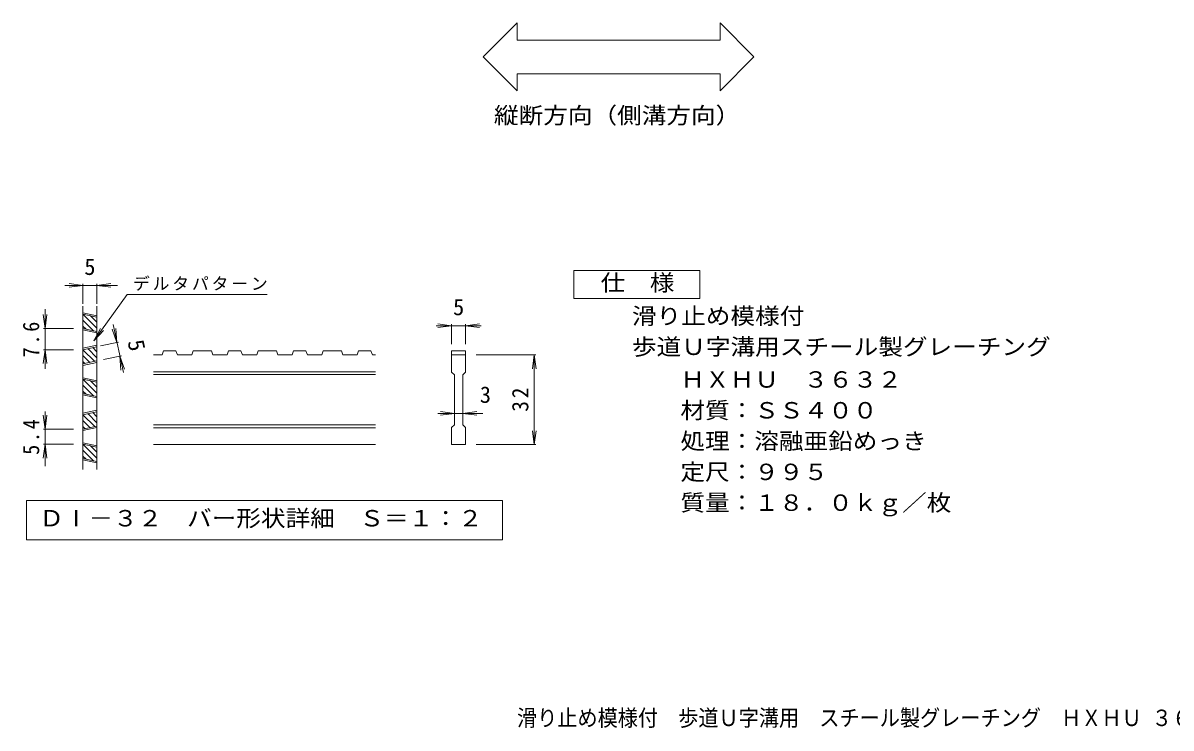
# Model space of a CAD drawing. Units: millimetres, scale not verified, with parts at other scales. Extents: x -889 to 934, y -680 to 623.
# Drawn here: x -889 to 137, y -680 to -51 of the extents above; entities that cross this region are included whole.
import ezdxf
from ezdxf.enums import TextEntityAlignment as Align

# ---------------------------------------------------------------- set-up
doc = ezdxf.new("R2010")
doc.units = ezdxf.units.MM
doc.header["$LTSCALE"] = 5
for name, color, linetype, lineweight in [('B-0', 2, 'Continuous', 9), ('B-4', 7, 'Continuous', 9), ('D-2', 3, 'Continuous', 9), ('D-4', 7, 'Continuous', 9), ('F-4', 2, 'Continuous', 9)]:
    doc.layers.add(name, color=color, linetype=linetype, lineweight=lineweight)
doc.layers.add('B-5', color=2, linetype='Continuous')
doc.styles.add('ＭＳ ゴシック', font='')
doc.styles.get('ＭＳ ゴシック').set_extended_font_data('MS Gothic')

msp = doc.modelspace()

# ---------------------------------------------------------------- linework, layer by layer
at = {"layer": 'B-0'}
for p, q in [((-284.056, -271.774), (-284.056, -296.774)), ((-284.056, -296.774), (-396.556, -296.774))]:
    msp.add_line(p, q, dxfattribs=at)
at = {"layer": 'B-4'}
for p, q in [((-447.422, -50.624), (-477.728, -80.931)), ((-447.422, -50.624), (-447.422, -65.931)), ((-266.146, -50.624), (-235.84, -80.931)), ((-266.146, -50.624), (-266.146, -65.931)), ((-447.422, -65.931), (-266.146, -65.931)), ((-477.728, -80.931), (-447.422, -111.237)), ((-235.84, -80.931), (-266.146, -111.237)), ((-447.422, -95.931), (-447.422, -111.237)), ((-447.422, -95.931), (-266.146, -95.931)), ((-266.146, -95.931), (-266.146, -111.237))]:
    msp.add_line(p, q, dxfattribs=at)
at = {"layer": 'B-4', "color": 2}
for p, q in [((-396.556, -271.774), (-284.056, -271.774)), ((-396.556, -296.774), (-396.556, -271.774))]:
    msp.add_line(p, q, dxfattribs=at)
at = {"layer": 'D-2'}
for p, q in [((-835.085, -303.515), (-835.085, -449.253)), ((-822.585, -303.515), (-822.585, -449.253)), ((-822.585, -312.079), (-835.085, -309.404)), ((-822.585, -313.357), (-835.085, -310.683)), ((-835.085, -310.683), (-822.585, -323.182)), ((-835.085, -315.986), (-825.569, -325.502)), ((-828.338, -312.126), (-822.585, -317.879)), ((-835.085, -321.289), (-832.316, -324.058)), ((-835.085, -323.465), (-822.585, -326.141)), ((-835.085, -324.744), (-822.585, -327.419)), ((-835.085, -341.112), (-822.585, -338.437)), ((-835.085, -342.39), (-822.585, -339.715)), ((-835.085, -342.39), (-824.555, -352.92)), ((-835.085, -347.694), (-828.923, -353.855)), ((-830.716, -341.456), (-822.585, -349.587)), ((-826.348, -340.521), (-822.585, -344.284)), ((-764.315, -347.14), (-771.941, -347.14)), ((-752.018, -343.389), (-750.74, -347.14)), ((-737.957, -347.14), (-750.74, -347.14)), ((-720.31, -343.389), (-719.032, -347.14)), ((-693.952, -343.389), (-692.674, -347.14)), ((-679.891, -347.14), (-692.674, -347.14)), ((-662.244, -343.389), (-660.966, -347.14)), ((-635.886, -343.389), (-634.608, -347.14)), ((-621.825, -347.14), (-634.608, -347.14)), ((-604.179, -343.389), (-602.9, -347.14)), ((-577.821, -343.389), (-576.542, -347.14)), ((-573.684, -347.14), (-576.542, -347.14)), ((-505.795, -362.39), (-505.795, -343.39)), ((-505.795, -343.39), (-493.295, -343.39)), ((-505.795, -347.14), (-493.295, -347.14)), ((-493.295, -343.39), (-493.295, -362.39)), ((-835.085, -355.174), (-822.585, -352.498)), ((-835.085, -352.997), (-833.292, -354.79)), ((-835.085, -356.452), (-822.585, -353.777)), ((-822.585, -370.145), (-835.085, -367.47)), ((-822.585, -371.423), (-835.085, -368.748)), ((-835.085, -368.748), (-822.585, -381.248)), ((-573.684, -362.14), (-771.941, -362.14)), ((-573.684, -364.64), (-771.941, -364.64)), ((-505.795, -362.39), (-503.295, -364.89)), ((-503.295, -409.389), (-503.295, -364.89)), ((-495.795, -364.89), (-493.295, -362.39)), ((-495.795, -364.89), (-495.795, -409.389)), ((-835.085, -374.052), (-825.569, -383.568)), ((-828.338, -370.192), (-822.585, -375.945)), ((-835.085, -379.355), (-832.316, -382.124)), ((-835.085, -381.531), (-822.585, -384.206)), ((-835.085, -382.81), (-822.585, -385.485)), ((-835.085, -399.178), (-822.585, -396.503)), ((-835.085, -400.456), (-822.585, -397.781)), ((-830.716, -399.522), (-822.585, -407.653)), ((-826.348, -398.587), (-822.585, -402.35)), ((-835.085, -400.456), (-824.555, -410.986)), ((-835.085, -405.76), (-828.923, -411.921)), ((-573.684, -409.64), (-771.941, -409.64)), ((-495.795, -409.389), (-493.295, -411.89)), ((-835.085, -413.239), (-822.585, -410.564)), ((-835.085, -411.063), (-833.292, -412.856)), ((-835.085, -414.518), (-822.585, -411.843)), ((-573.684, -412.14), (-771.941, -412.14)), ((-493.295, -411.89), (-493.295, -427.14)), ((-822.585, -428.211), (-835.085, -425.536)), ((-822.585, -429.489), (-835.085, -426.814)), ((-835.085, -426.814), (-822.585, -439.314)), ((-828.338, -428.258), (-822.585, -434.011)), ((-573.684, -427.14), (-771.941, -427.14)), ((-493.295, -427.14), (-505.795, -427.14)), ((-835.085, -432.118), (-825.569, -441.634)), ((-835.085, -437.421), (-832.316, -440.19)), ((-835.085, -439.597), (-822.585, -442.272)), ((-835.085, -440.876), (-822.585, -443.55))]:
    msp.add_line(p, q, dxfattribs=at)
for points in [[(-752.018, -343.389), (-763.037, -343.389), (-764.315, -347.14)], [(-720.31, -343.389), (-736.679, -343.389), (-737.957, -347.14)], [(-693.952, -343.389), (-704.971, -343.389), (-706.249, -347.14), (-719.032, -347.14)], [(-662.244, -343.389), (-678.613, -343.389), (-679.891, -347.14)], [(-635.886, -343.389), (-646.905, -343.389), (-648.183, -347.14), (-660.966, -347.14)], [(-604.179, -343.389), (-620.547, -343.389), (-621.825, -347.14)], [(-577.821, -343.389), (-588.839, -343.389), (-590.117, -347.14), (-602.9, -347.14)], [(-505.795, -427.14), (-505.795, -411.89), (-503.295, -409.389)]]:
    msp.add_lwpolyline(points, dxfattribs=at)
at = {"layer": 'D-4'}
for p, q in [((-804.084, -285.048), (-851.279, -285.048)), ((-835.085, -285.048), (-847.478, -283.416)), ((-835.085, -285.048), (-847.478, -286.68)), ((-835.085, -301.529), (-835.085, -283.548)), ((-822.585, -285.048), (-810.192, -283.416)), ((-822.585, -301.529), (-822.585, -283.548)), ((-822.585, -285.048), (-810.192, -286.68)), ((-795.476, -293.216), (-670.63, -293.216)), ((-868.9, -306.261), (-868.9, -359.37)), ((-868.9, -323.465), (-870.532, -311.073)), ((-868.9, -323.465), (-867.269, -311.073)), ((-843.553, -323.465), (-870.4, -323.465)), ((-825.455, -334.423), (-816.845, -325.361)), ((-804.714, -335.891), (-808.902, -324.114)), ((-798.961, -362.774), (-808.139, -319.885)), ((-804.714, -335.891), (-805.712, -323.431)), ((-479.359, -321.013), (-519.637, -321.013)), ((-505.795, -321.013), (-518.188, -319.381)), ((-505.795, -321.013), (-518.188, -322.644)), ((-505.795, -337.598), (-505.795, -319.513)), ((-493.295, -321.013), (-480.902, -319.381)), ((-493.295, -337.598), (-493.295, -319.513)), ((-493.295, -321.013), (-480.902, -322.644)), ((-819.255, -339.003), (-803.247, -335.577)), ((-868.9, -342.39), (-870.532, -354.783)), ((-843.553, -342.39), (-870.4, -342.39)), ((-868.9, -342.39), (-867.269, -354.783)), ((-816.639, -351.226), (-800.631, -347.801)), ((-802.098, -348.115), (-797.909, -359.892)), ((-802.098, -348.115), (-801.1, -360.575)), ((-483.908, -347.14), (-430.572, -347.14)), ((-432.072, -347.14), (-433.704, -359.533)), ((-432.072, -427.14), (-432.072, -347.14)), ((-432.072, -347.14), (-430.44, -359.533)), ((-868.9, -397.489), (-868.9, -446.445)), ((-477.916, -399.284), (-518.152, -399.284)), ((-503.295, -399.284), (-515.688, -397.653)), ((-503.295, -399.284), (-515.688, -400.916)), ((-495.795, -399.284), (-483.402, -397.653)), ((-495.795, -399.284), (-483.402, -400.916)), ((-868.9, -413.239), (-870.532, -400.846)), ((-868.9, -413.239), (-867.269, -400.846)), ((-843.553, -413.239), (-870.4, -413.239)), ((-432.072, -427.14), (-433.704, -414.747)), ((-432.072, -427.14), (-430.44, -414.747)), ((-868.9, -426.814), (-870.532, -439.207)), ((-843.553, -426.814), (-870.4, -426.814)), ((-868.9, -426.814), (-867.269, -439.207)), ((-483.908, -427.14), (-430.572, -427.14)), ((-460.313, -477.139), (-460.313, -512.139)), ((-460.313, -512.139), (-885.313, -512.139))]:
    msp.add_line(p, q, dxfattribs=at)
for points in [[(-795.476, -293.216), (-825.455, -334.423), (-819.484, -323.441)], [(-460.313, -477.139), (-885.313, -477.139), (-885.313, -512.139)]]:
    msp.add_lwpolyline(points, dxfattribs=at)

# ---------------------------------------------------------------- texts
at = {"layer": 'B-0', "style": 'ＭＳ ゴシック', "width": 1.1}
for s, p in [('仕\u3000様', (-372.806, -294.274)), ('滑り止め模様付', (-344.794, -324.034)), ('歩道Ｕ字溝用スチール製グレーチング', (-344.794, -351.533)), ('\u3000\u3000ＨＸＨＵ\u3000３６３２', (-345.511, -380.735)), ('\u3000\u3000材質：ＳＳ４００', (-345.511, -408.234)), ('\u3000\u3000処理：溶融亜鉛めっき', (-345.511, -435.734)), ('\u3000\u3000定尺：９９５', (-345.511, -463.235)), ('\u3000\u3000質量：１８．０ｋｇ／枚', (-345.511, -490.735))]:
    msp.add_text(s, height=14.66, dxfattribs=at).set_placement(p, align=Align.BOTTOM_LEFT)
at = {"layer": 'B-5', "style": 'ＭＳ ゴシック', "width": 1.1}
msp.add_text('縦断方向（側溝方向）', height=14.66, dxfattribs=at).set_placement((-468.034, -144.891), align=Align.BOTTOM_LEFT)
at = {"layer": 'D-4', "color": 2, "style": 'ＭＳ ゴシック'}
for s, p in [('5', (-833.835, -280.048)), ('5', (-504.545, -316.013)), ('3', (-480.635, -394.284))]:
    msp.add_text(s, height=14.66, dxfattribs=at).set_placement(p, align=Align.BOTTOM_LEFT)
msp.add_text('5', height=14.66, rotation=282.079, dxfattribs=at).set_placement((-799.563, -336.067), align=Align.BOTTOM_LEFT)
at = {"layer": 'D-4', "color": 2, "style": 'ＭＳ ゴシック', "width": 1.1}
msp.add_text('ＤⅠ－３２\u3000バー形状詳細\u3000Ｓ＝１：２', height=14.66, dxfattribs=at).set_placement((-874.063, -504.639), align=Align.BOTTOM_LEFT)
at = {"layer": 'D-4', "insert": (-790.369, -289.745), "char_height": 11, "attachment_point": 7, "style": 'ＭＳ ゴシック'}
msp.add_mtext('\\T1.17;デルタパターン', dxfattribs=at)
at = {"layer": 'D-4', "color": 2, "char_height": 14.66, "attachment_point": 7, "rotation": 90, "style": 'ＭＳ ゴシック'}
for s, insert in [('\\T1.27;\\W0.9;7.6', (-873.9, -349.178)), ('\\T1.27;\\W0.95;32', (-437.072, -397.765)), ('\\T1.27;\\W0.9;5.4', (-873.9, -436.277))]:
    msp.add_mtext(s, dxfattribs=dict(at, insert=insert))
at = {"layer": 'F-4', "style": 'ＭＳ ゴシック', "width": 0.9}
msp.add_text('滑り止め模様付\u3000歩道Ｕ字溝用\u3000スチール製グレーチング\u3000ＨＸＨＵ ３６３２', height=14.66, dxfattribs=at).set_placement((-447.436, -682.92), align=Align.BOTTOM_LEFT)

doc.saveas('drawing.dxf')
